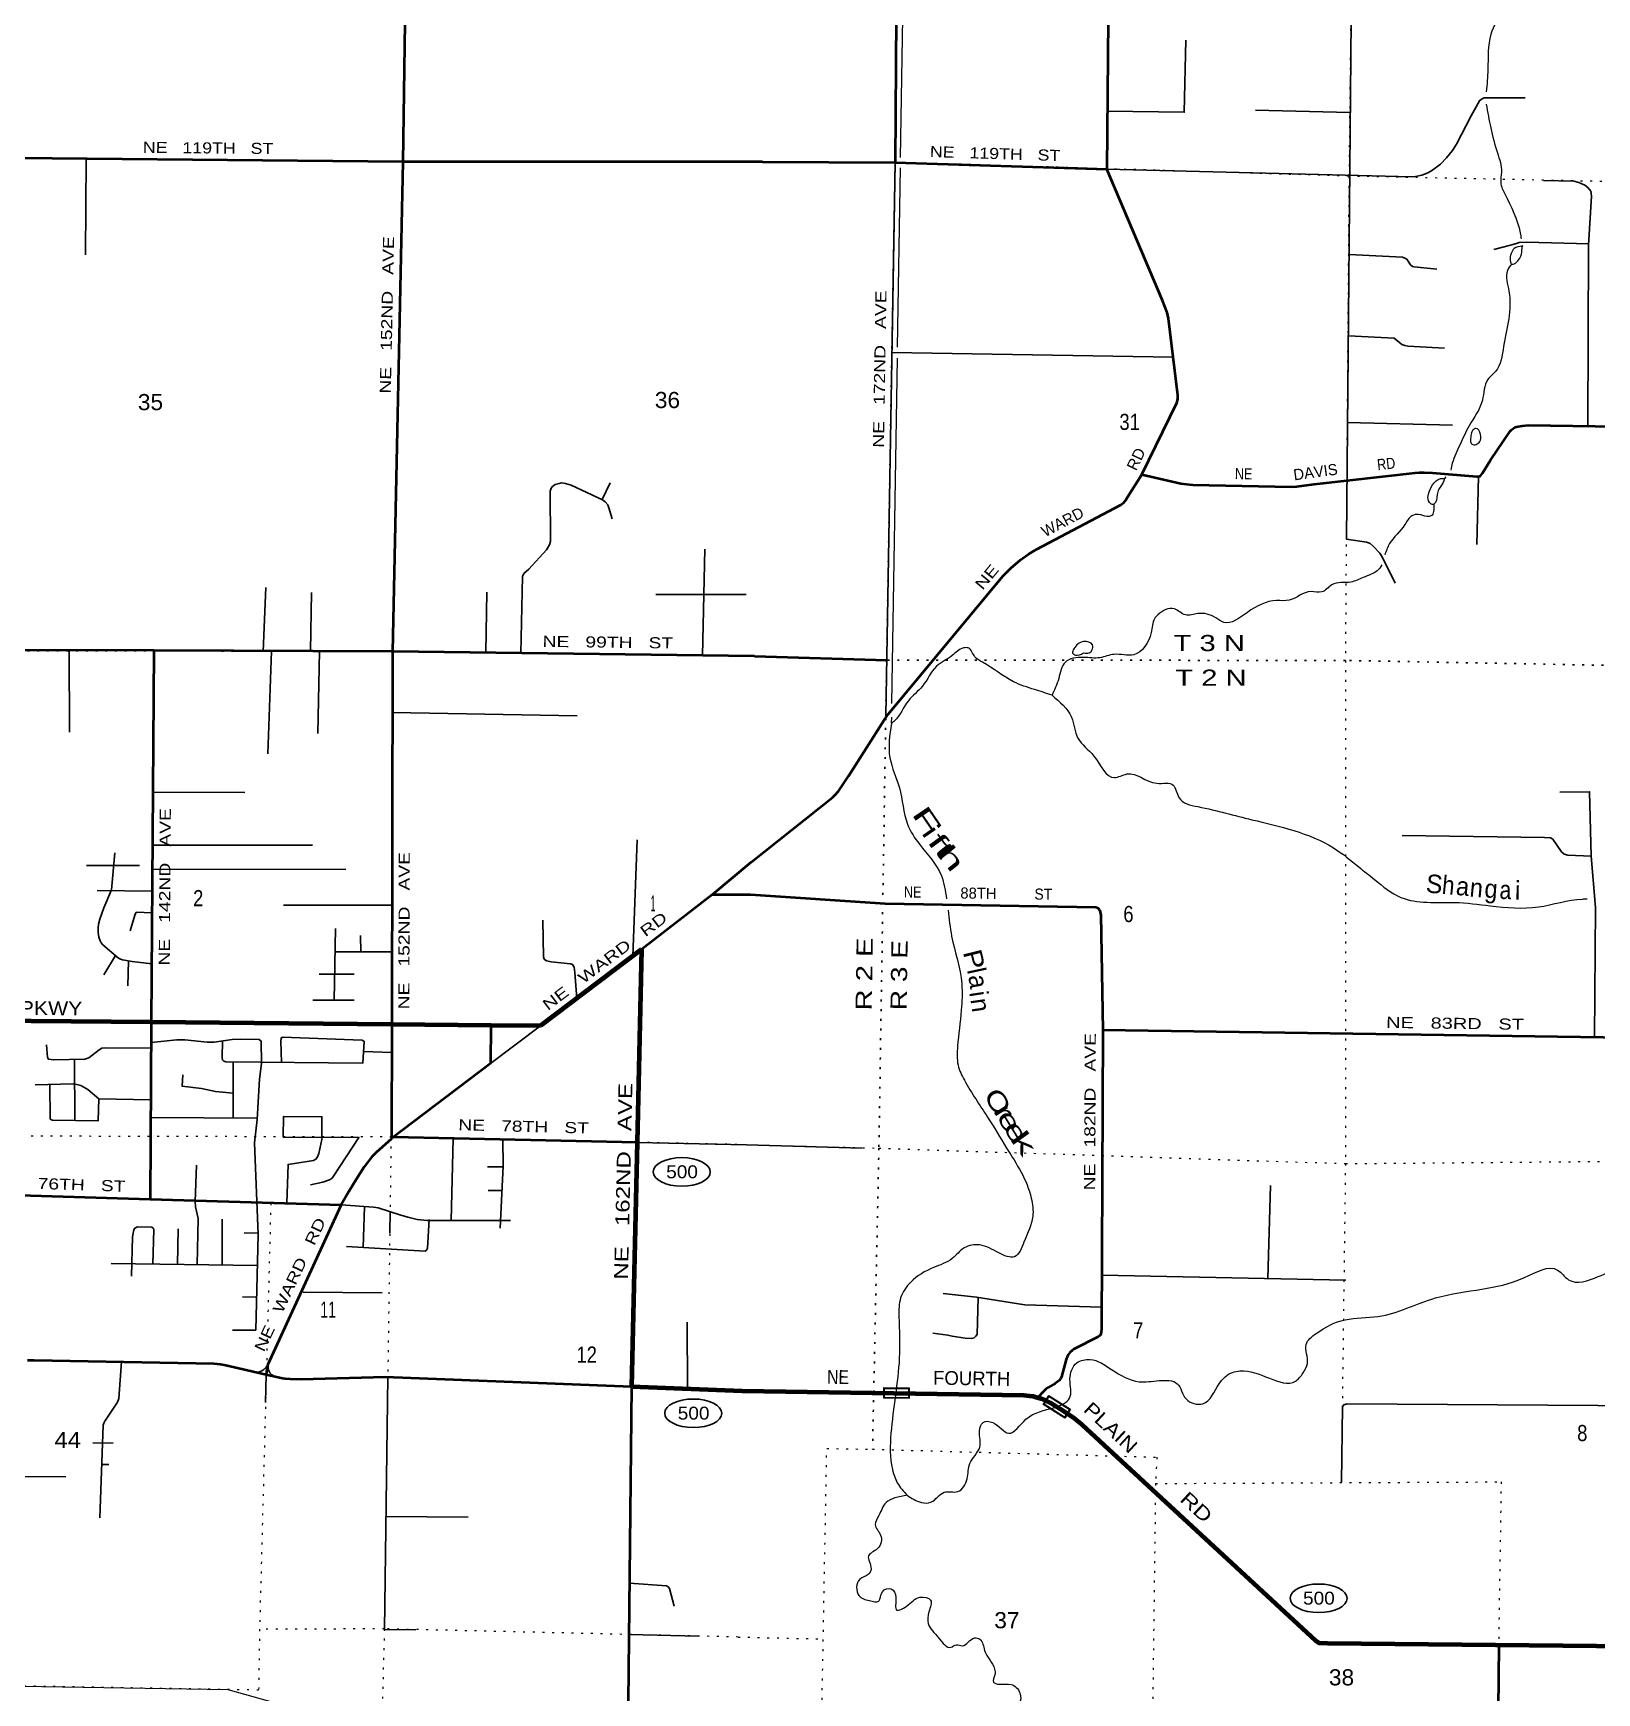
# Model space of a CAD drawing. Header units: feet. Extents: x -481249 to -254670, y -730376 to -544252.
# Drawn here: x -391650 to -374718, y -669031 to -651058 of the extents above; entities that cross this region are included whole.
import ezdxf
from ezdxf.enums import TextEntityAlignment as Align

# ---------------------------------------------------------------- set-up
doc = ezdxf.new("R2010")
doc.units = ezdxf.units.FT
doc.header["$LTSCALE"] = 70
doc.linetypes.add('DOTTED', pattern=[1.5, 0.3, -1.2])
for name, color, linetype, lineweight in [('17', 7, 'Continuous', 25), ('23', 7, 'Continuous', 70), ('25', 7, 'Continuous', 25), ('26', 7, 'Continuous', 40), ('27', 7, 'Continuous', 13), ('29', 7, 'Continuous', 25), ('39', 7, 'Continuous', 13), ('41', 7, 'Continuous', 13), ('59', 7, 'Continuous', 13), ('6', 7, 'DOTTED', 25), ('7', 7, 'DOTTED', 13)]:
    doc.layers.add(name, color=color, linetype=linetype, lineweight=lineweight)
doc.layers.add('30', color=7, linetype='Continuous')

msp = doc.modelspace()

# ---------------------------------------------------------------- linework, layer by layer
at = {"layer": '17'}
for centre, major_axis in [((-384627.4, -663390.18), (-309.24, 1)), ((-384502.26, -666003.89), (-309.24, 1)), ((-377730.24, -668007.33), (309.24, -1))]:
    msp.add_ellipse(centre, major_axis=major_axis, ratio=0.500121, dxfattribs=at)
at = {"layer": '23'}
for p, q in [((-385062, -660982), (-386155.86, -661808.15)), ((-390371.77, -661769.36), (-393657.5, -661739.13)), ((-387768.19, -661793.31), (-390371.77, -661769.36)), ((-385171.25, -665713), (-383971.48, -665759.37))]:
    msp.add_line(p, q, dxfattribs=at)
for points in [[(-385062, -660982), (-385110.22, -663070.03), (-385171.25, -665713)], [(-386155.86, -661808.15), (-386696.04, -661803.18), (-387768.19, -661793.31)], [(-383971.48, -665759.37), (-380922.69, -665808.99), (-380862.35, -665813.55), (-380823.62, -665819.16), (-380789.72, -665827.61), (-380738.69, -665844.35), (-380676.05, -665869.99), (-380632.66, -665891.83), (-380499.69, -665973.28), (-380377.97, -666057.76), (-380293.5, -666125.66), (-377763.57, -668464.47), (-377729.56, -668489.21), (-377723.88, -668489.27), (-377633.35, -668495), (-367076.06, -668598.44)]]:
    msp.add_lwpolyline(points, dxfattribs=at)
at = {"layer": '25'}
msp.add_line((-386155.86, -661808.15), (-386697.3, -662217.07), dxfattribs=at)
for points in [[(-389108.56, -665474.83), (-389128.31, -665504.43), (-389153.33, -665528.59), (-389175.14, -665542.85), (-389198.41, -665553.91), (-389223.58, -665561.15)], [(-389028.47, -665605.1), (-389065.19, -665586.8), (-389087.59, -665564.1), (-389102.71, -665532.37), (-389108.56, -665474.83)]]:
    msp.add_lwpolyline(points, dxfattribs=at)
at = {"layer": '26'}
for p, q in [((-387646, -652451), (-387759, -657754)), ((-383751.77, -652450.16), (-387646, -652451)), ((-383840.14, -657803.55), (-382405.79, -657847.81)), ((-384293, -660385), (-383882.77, -660385.78)), ((-385110.22, -663070.03), (-387750.83, -663012.76))]:
    msp.add_line(p, q, dxfattribs=at)
for points in [[(-387501, -641851), (-387572, -647175), (-387646, -652451)], [(-382208.41, -641844.12), (-382280.99, -647172.9), (-382316.99, -652457.91)], [(-379897.66, -641907.11), (-379977.75, -647245.99), (-380024.23, -652529.38)], [(-387646, -652451), (-392967, -652400), (-396893.91, -652415.02)], [(-383751.77, -652450.16), (-382316.99, -652457.91), (-380024.23, -652529.38)], [(-379643.8, -655836.18), (-379266.47, -655059.97), (-379256.11, -655021.52), (-379256.84, -654978.37), (-379355.27, -654147.91), (-379370.84, -654082.19), (-379420.2, -653951.48), (-380024.23, -652529.38)], [(-379643.8, -655836.18), (-379224, -655934.71), (-379161.72, -655942.57), (-379092.37, -655949.42), (-378029.39, -655971.58), (-377965.46, -655968.17), (-377778.95, -655942.88), (-376685.05, -655818.04), (-376642.84, -655815.1), (-376589.53, -655816.17), (-376497.2, -655819.96), (-376018.26, -655859.87), (-375994.59, -655858.84), (-375983.4, -655855.1), (-375977.53, -655850.3), (-375955.56, -655823.27), (-375868.77, -655681.43), (-375656.58, -655366.63), (-375642.76, -655354.27), (-375625.79, -655339.06), (-375602.24, -655326.54), (-375571.62, -655316.3), (-375521.74, -655308.94), (-375461.45, -655304.86), (-372083.21, -655353.3)], [(-383876.97, -660034.1), (-382995.22, -659334.14), (-382969.63, -659308.54), (-382930.63, -659265.1), (-382821.5, -659105.77), (-382431.42, -658491.42), (-382387.49, -658429.6), (-381149.07, -656940.02), (-381062.22, -656851.96), (-380959.87, -656762.36), (-380872.44, -656700.49), (-380783.39, -656646.38), (-379872.25, -656164.6), (-379841.44, -656140.47), (-379822.25, -656119.14), (-379798.68, -656084.33), (-379643.8, -655836.18)], [(-383840.14, -657803.43), (-387759, -657754), (-390344, -657745), (-393686, -657741), (-396985.33, -657737)], [(-390344, -657745), (-390371.77, -661769.36), (-390385, -663686)], [(-387759, -657754), (-387768.19, -661793.31), (-387771, -663028)], [(-383876.97, -660034.1), (-384293, -660385), (-385062, -660982)], [(-383882.77, -660385.78), (-382425.31, -660484.66), (-380143.31, -660522.24), (-380115.43, -660534.15), (-380100.51, -660559.75), (-380089.12, -660611.16), (-380068.02, -661854.55)], [(-386696.04, -661803.18), (-386697.3, -662217.07), (-387771, -663028)], [(-380068.02, -661854.55), (-380082.69, -665086.31), (-380084.51, -665130.58), (-380092.04, -665153.95), (-380103.17, -665165.24), (-380116.49, -665175.38), (-380380.38, -665310.32), (-380399.26, -665323.12), (-380420.9, -665343.38), (-380441.16, -665370.05), (-380452.88, -665392.45), (-380463.19, -665421.54), (-380514.89, -665608), (-380524.85, -665630.86), (-380539.78, -665647.93), (-380584.34, -665682.37), (-380660.26, -665725.8), (-380683.53, -665744.14), (-380708.24, -665767.4), (-380770.31, -665833.98)], [(-372178.45, -661970.88), (-372186.84, -661970.74), (-380068.02, -661854.55)], [(-387772.07, -663030.14), (-387936, -663178), (-387983, -663225), (-388067.86, -663335.19), (-388152.86, -663472.19), (-388234, -663603), (-388314, -663746)], [(-403060, -663365), (-399821, -663411), (-397083.02, -663424.01), (-395202, -663537), (-393680, -663583), (-391681, -663647), (-390385, -663686), (-388314, -663746)], [(-388314, -663746), (-389108.56, -665474.83), (-389114.64, -665497.16), (-389120.17, -665523.06), (-389123.95, -665550.42), (-389126.03, -665583.12)], [(-391710.74, -665428.32), (-391639, -665427), (-389694, -665466), (-389623, -665473), (-389566, -665482), (-389424, -665516), (-389126.03, -665583.12)], [(-389126.03, -665583.12), (-388949, -665623), (-388925, -665627.03), (-388866, -665631), (-388749, -665635), (-387836, -665610), (-385171.25, -665713)], [(-385171.25, -665713), (-385238, -671857), (-385311, -673685), (-385360, -676364), (-385381, -679018)], [(-375780.7, -668513.15), (-375811.24, -671641.11), (-375808.04, -671700.85), (-375801.64, -671734.99), (-375787.78, -671777.66), (-375767.65, -671811.96), (-375555.61, -672103.67), (-374704.98, -673547.9), (-374488.18, -673801.81), (-373338.88, -675204.38), (-373302.83, -675240.97), (-373264.45, -675275.11), (-373183.54, -675333.31), (-372164.14, -676034.88), (-372101.15, -676086.93), (-372050.29, -676139.01), (-372013.71, -676180.8), (-371610.61, -676742.71)]]:
    msp.add_lwpolyline(points, dxfattribs=at)
at = {"layer": '29'}
for p, q in [((-377392.85, -651916.82), (-378415.52, -651891.52)), ((-391075.76, -652418.13), (-391083, -653457)), ((-382316.99, -652457.91), (-382415.72, -658450.42)), ((-382350.9, -654516.17), (-379305.66, -654566.47)), ((-377417.6, -655274.2), (-376280.98, -655303.74)), ((-385488.75, -656108.55), (-385401, -655928)), ((-376016.99, -656596.09), (-375997.74, -655858.98)), ((-384376, -656645), (-384403.58, -657796.32)), ((-389130.65, -657060.76), (-389159.16, -657749.13)), ((-388637, -657114), (-388646.47, -657750.91)), ((-386738, -657113), (-386747.31, -657766.76)), ((-384907, -657137), (-383931, -657138)), ((-391262.06, -657743.9), (-391258, -658627)), ((-389071.46, -657749.43), (-389110, -658863)), ((-388550.79, -657751.24), (-388566.48, -658643.12)), ((-387760.5, -658414.36), (-385760.09, -658450.15)), ((-390354.58, -659278.02), (-389359, -659282)), ((-388625, -659852), (-390358.53, -659851)), ((-385110, -659794), (-385156.76, -661053.57)), ((-390498, -660073), (-391074, -660070)), ((-388265, -660110), (-390360.35, -660114.03)), ((-390361.97, -660348.98), (-390956, -660344)), ((-388940, -660503), (-387765.25, -660501.55)), ((-388376, -660753), (-388391.29, -661529.58)), ((-388106.07, -660829.64), (-388101.62, -661005)), ((-387766.4, -661005), (-388380.96, -661005)), ((-390760.65, -661045.58), (-390887, -661254)), ((-390619.69, -661104.67), (-390627, -661374)), ((-388173, -661248), (-388555, -661250)), ((-388173.58, -661529.18), (-388621, -661530)), ((-388072.95, -662086.28), (-387768.88, -662095.37)), ((-391202, -662172.07), (-391200.03, -662832.4)), ((-389486.49, -662197.91), (-389484.01, -662807.25)), ((-390377.56, -662607.71), (-390940, -662599)), ((-390378.9, -662801.87), (-389225.15, -662808.81)), ((-387123.96, -663916.29), (-387101.67, -663026.84)), ((-383927.51, -663095.68), (-385110.22, -663070.03)), ((-383927.51, -663095.68), (-382673.61, -663131.58)), ((-386561.55, -663335.94), (-386729, -663336)), ((-378280.95, -664543.92), (-378250.71, -663538.38)), ((-386574.45, -663591.64), (-386723, -663591)), ((-388061.55, -663763.52), (-388077.67, -664208.59)), ((-387785.37, -663820.08), (-387787.81, -664052.36)), ((-390082, -664008), (-390088.46, -664391.06)), ((-389604, -663901), (-389605.01, -664397.17)), ((-389365, -664051), (-389214.5, -664053.89)), ((-390805, -664382), (-389223, -664402)), ((-380080.06, -664507.79), (-377435.62, -664560.9)), ((-389382.69, -664743.47), (-389231.34, -664746.12)), ((-388727.67, -664691.59), (-387869.78, -664698.83)), ((-384567, -665017), (-384564.92, -665736.43)), ((-389126.03, -665583.12), (-389134.1, -665888.35)), ((-390785, -666328), (-391005, -666324)), ((-390830.54, -666558.68), (-390908.09, -666557.19)), ((-391295.89, -666693.76), (-392346.72, -666685.15)), ((-387828.72, -667119.77), (-386941.45, -667127.97)), ((-385194.63, -668400.42), (-384447.18, -668417.31))]:
    msp.add_line(p, q, dxfattribs=at)
for points in [[(-378155.21, -650889.02), (-377377.16, -650912.46), (-377429.31, -656536.63), (-377210.74, -656568.84), (-377190.82, -656575.87), (-377172.16, -656585.98), (-377135.75, -656618.07), (-377068.96, -656689.59), (-377041.12, -656730.36), (-376900.84, -657012.6)], [(-380018.71, -651901.92), (-379185.58, -651915.37), (-379169.98, -651135.61)], [(-380024.23, -652529.38), (-376725.67, -652614.66), (-376679.96, -652611.14), (-376612.64, -652597.45), (-376555.76, -652575.97), (-376506.54, -652547.84), (-376410.46, -652475.16), (-376344.84, -652409.51), (-376279.45, -652329.07), (-376237.04, -652261.8), (-376080.01, -651952.17), (-375988.83, -651790.47), (-375965.19, -651774.11), (-375937.07, -651760.05), (-375880.25, -651758.81), (-375494.47, -651758.87)], [(-374816.14, -655314.11), (-374806.79, -653355.32), (-374774.16, -652823.31), (-374782.79, -652770.48), (-374814.29, -652730.7), (-374848.41, -652702.49), (-374913.15, -652676.77), (-374965.59, -652662.63), (-375296.03, -652653.25)], [(-377400.75, -653456.67), (-376821.14, -653485.08), (-376797.7, -653494.46), (-376776.73, -653505.8), (-376735.96, -653566.5), (-376715.68, -653583.55), (-376696.93, -653588.24), (-376451.04, -653612.34)], [(-375833.16, -653401.77), (-375652.34, -653355.66), (-375588.98, -653335.54), (-375558.51, -653326.17), (-375479.75, -653321.35), (-374805.9, -653340.78)], [(-377408.9, -654334.98), (-376911.81, -654362.87), (-376831.16, -654428.4), (-376795.36, -654441.69), (-376764.89, -654446.38), (-376366.25, -654470.01)], [(-386371.15, -657771.51), (-386352, -656943), (-386336.31, -656911.21), (-386285, -656863), (-386093, -656655), (-386059.05, -656600.04), (-386048, -656560), (-386053, -656017), (-386039.75, -655984.95), (-386025.3, -655968.06), (-385998.77, -655946.35), (-385955, -655934), (-385928.85, -655929.47), (-385885.45, -655934.29), (-385823, -655953), (-385484, -656112), (-385456.29, -656132.09), (-385429, -656165), (-385415.31, -656197.22), (-385382, -656317)], [(-374742.4, -661933.06), (-374732.37, -660527.28), (-374779.19, -659969.67), (-374797.23, -659273), (-375117.16, -659278.3)], [(-374779.19, -659969.67), (-375031.73, -659960.92), (-375072.62, -659949.59), (-375100.08, -659923.08), (-375193.31, -659787.46), (-375219.22, -659771), (-375282.91, -659769.64), (-376825.58, -659745.47)], [(-390767, -659936), (-390802, -660335), (-390887, -660529), (-390929.4, -660653.54), (-390942.65, -660706.62), (-390947, -660747), (-390945.07, -660797.08), (-390939.04, -660846.52), (-390926.98, -660888.74), (-390916, -660908), (-390895.64, -660930.95), (-390726, -661075), (-390705.16, -661087.75), (-390683.47, -661094.98), (-390578, -661111), (-390367.42, -661138.17)], [(-390363.59, -660583.25), (-390535, -660578), (-390540, -660583.6), (-390548, -660610), (-390601, -660780)], [(-386131, -660662), (-386124.14, -661060.08), (-386116, -661085), (-386092.8, -661103.5), (-386039.76, -661115.56), (-385832.41, -661134.86), (-385810, -661145), (-385791.42, -661173.45), (-385785, -661232), (-385761.87, -661510.59)], [(-391505, -662013), (-391494.8, -662150.32), (-391486, -662168), (-391428, -662177), (-391089.74, -662169.62), (-391047, -662156), (-390937, -662067), (-390908.91, -662051.42), (-390866, -662047), (-390373.71, -662049.85)], [(-390373.29, -661989.34), (-390094, -661960), (-390009.57, -661959.75), (-389767, -661984), (-389691.31, -661983.88), (-389496, -661955), (-389406.8, -661952.52), (-389201.86, -661954.93), (-389183, -661973), (-389179, -662215), (-389198, -662387), (-389226, -662822), (-389255, -663075), (-389214, -664066), (-389240.43, -665102.9), (-389492, -665104)], [(-389601.66, -661970.62), (-389604.51, -662150.32), (-389602, -662177), (-389585.22, -662191.33), (-389566, -662197), (-388081, -662214), (-388066, -661976), (-388087, -661963), (-388952, -661930), (-388965.58, -661940.46), (-388969, -661973), (-388963.31, -662203.9)], [(-390940, -662599), (-391060, -662499), (-391135.55, -662454.26), (-391178.95, -662442.2), (-391219, -662436), (-391628, -662447)], [(-391470.92, -662442.78), (-391465, -662817), (-391453.81, -662825.75), (-391441, -662828), (-390948, -662837), (-390940, -662599)], [(-390030, -662340), (-390036, -662462), (-389827, -662487), (-389678, -662519), (-389485.11, -662537.93)], [(-388903.67, -663728.92), (-388890, -663309), (-388615, -663266), (-388589.44, -663252.71), (-388574.97, -663233.42), (-388556, -663190), (-388525, -663039), (-388524.34, -662791.98), (-388940, -662791), (-388943, -663013), (-388124.1, -663016.31), (-388399, -663435), (-388415.84, -663460.17), (-388442.36, -663477.05), (-388514, -663500), (-388649, -663529)], [(-386563.26, -663038.52), (-386561, -663325), (-386595, -663999)], [(-389881, -663318), (-389897, -663710), (-389891.43, -663768.93), (-389865, -663893), (-389873.31, -664393.78)], [(-388314, -663746), (-387966.23, -663770.13), (-387913, -663779), (-387680, -663854), (-387594.92, -663881.1), (-387491.25, -663905.22), (-387384, -663916), (-386480, -663917)], [(-390354.1, -664387.7), (-390344, -664012), (-390351.94, -664000.5), (-390365, -663989), (-390520.72, -663986.03), (-390549, -663999), (-390561.71, -664017.39), (-390574, -664093), (-390586, -664519)], [(-388258, -664198), (-387407, -664248), (-387389.98, -664235.69), (-387379, -664214), (-387361, -663907)], [(-381417.31, -664749.9), (-381429.27, -665152.02), (-381442.03, -665170.3), (-381461.96, -665187.25), (-381491.25, -665193.74), (-381559.21, -665189.05), (-381699.45, -665168.33), (-381745.24, -665159.4), (-381908.69, -665136.04)], [(-381796.13, -664705.45), (-381437.15, -664746.85), (-380911.06, -664827.64), (-380081.64, -664854.84)], [(-390695.65, -665445.92), (-390724.45, -665842.24), (-390739, -665883), (-390876.35, -666090.7), (-390887.2, -666112.42), (-390892, -666133), (-390930, -667135)], [(-387809.39, -665611.03), (-387844.42, -668344.94), (-387506.86, -668347.35)], [(-377483.42, -666750.53), (-377470.41, -665935.34), (-377456.35, -665911.9), (-377420.43, -665899.94), (-370906.87, -665943.91)], [(-385194.38, -667842.36), (-384791.97, -667872.14), (-384775.09, -667881.79), (-384759, -667900), (-384711, -668093)]]:
    msp.add_lwpolyline(points, dxfattribs=at)
at = {"layer": '39'}
for p, q in [((-382258.06, -652406.37), (-382099.43, -642393.86)), ((-382290.59, -654459.45), (-382259.79, -652515.26)), ((-375526.8, -653352.7), (-375524.62, -653366.3)), ((-382351.7, -658316.27), (-382292.49, -654579.18)), ((-376351.62, -655863.24), (-376368.83, -655881.32)), ((-382355.11, -658531.73), (-382354.08, -658466.94))]:
    msp.add_line(p, q, dxfattribs=at)
msp.add_lwpolyline([(-391779.36, -668959.75), (-389541.97, -668995.72), (-386550, -669833)], dxfattribs=at)
for points in [[(-372279.19, -647512.79), (-372452.7, -647690.41), (-372871.65, -648048.77), (-373253.91, -648371.99), (-373534.98, -648733.24), (-373805.63, -648972.99), (-374071.29, -649063.22), (-374335.67, -649189.39), (-374649.65, -649296.57), (-374923.78, -649510.31), (-375175.76, -649816.3), (-375452.53, -650061.91), (-375565.17, -650296.98), (-375671.82, -650532.18), (-375755.29, -650807.76), (-375864.45, -651068.84), (-375898.09, -651451.2), (-375914.67, -651693.46)], [(-375915.61, -651827.05), (-375866.78, -652084.3), (-375794.24, -652355.15), (-375750.43, -652563.55), (-375758.74, -652679.09), (-375715.14, -652797.71), (-375547.72, -653222.17), (-375537.48, -653286.08)], [(-375524.9, -653364.54), (-375613.05, -653390.39), (-375646.1, -653443.57), (-375655.61, -653519.19), (-375644.34, -653555.33), (-375553.19, -653495.39), (-375529.49, -653410.09), (-375524.62, -653366.3)], [(-375641.92, -653558.48), (-375685.78, -653628.29), (-375670.26, -653852.06), (-375728.23, -654451.38), (-375815.61, -654722.89), (-375899.29, -654808.93), (-375957.74, -655033.16), (-376101.24, -655311.48), (-376199.21, -655512.94), (-376283.21, -655714.69), (-376300.37, -655789.01)], [(-376023.3, -655512.61), (-376069.22, -655509.66), (-376084.65, -655481.41), (-376081.33, -655415.64), (-376064.27, -655362.13), (-376027.83, -655338.95), (-375977.15, -655403.84), (-375984.7, -655481.5), (-376023.3, -655512.61)], [(-376368.83, -655881.32), (-376412.48, -655881.58), (-376495.79, -655949.67), (-376539.79, -656050.5), (-376539.26, -656124.33), (-376486.03, -656161.35), (-376482, -656159.44), (-376445.92, -656054.45), (-376428.78, -655996.95), (-376374.99, -655906.3), (-376368.83, -655881.32)], [(-376483.54, -656160.85), (-376514.35, -656285.03), (-376556.6, -656291.56), (-376648.11, -656269.7), (-376720.36, -656284.16), (-376796.21, -656378.34), (-376962.28, -656586.36), (-377014.5, -656708.77)], [(-377047.48, -656814.23), (-377096.1, -656880.84), (-377162.79, -656917.36), (-377249.47, -656953.46), (-377382.38, -657002.56), (-377588.86, -657032.18), (-377696.35, -657109.74), (-377814.2, -657105.29), (-378047.93, -657198.18), (-378185.96, -657203.28), (-378502.33, -657330.36), (-378758.36, -657438.75), (-378845.31, -657389.05), (-379038.29, -657343.13), (-379172.52, -657358.29), (-379293.13, -657291.93), (-379470.31, -657356.07), (-379507.16, -657399.2), (-379544.16, -657550.06), (-379732.84, -657789.53), (-379944.64, -657785.11), (-380099.29, -657821.79), (-380277.12, -657818.08), (-380476.08, -657871.8), (-380545.53, -658045.92), (-380617.14, -658227.97)], [(-380616.59, -658226.57), (-380807.79, -658166.14), (-381033.98, -658081.62), (-381369.58, -657871.13), (-381452.35, -657811.55), (-381524.4, -657716.28), (-381576.35, -657715.19), (-381699.95, -657798.41), (-381868.18, -657914.61), (-382020.39, -658128.9), (-382173.47, -658287.31), (-382323.76, -658505.64), (-382356.61, -658532.97)], [(-380276.16, -657770.22), (-380364.56, -657792.32), (-380394.13, -657771.75), (-380381.22, -657726.13), (-380275.69, -657646.54), (-380178.46, -657682.48), (-380185.61, -657740.19), (-380216.18, -657769.48), (-380276.16, -657770.22)], [(-380617.14, -658227.97), (-380408.01, -658465.76), (-380336.59, -658692.7), (-380164.59, -658887.81), (-379941.36, -659119.9), (-379806.65, -659080.81), (-379482.84, -659181.33), (-379305.33, -659200.99), (-379244.06, -659335.94), (-379038.14, -659434), (-378453.3, -659575.87), (-377567.9, -659881.62), (-377296.15, -660086.8), (-377126.95, -660222), (-376839.02, -660417.54), (-376258.42, -660471.53), (-375871.35, -660507.53), (-375349.9, -660520.39), (-374874.44, -660434.54), (-374821.29, -660434.3)], [(-382356.61, -658532.97), (-382373.74, -658905.61), (-382270.27, -659228.98), (-382182.26, -659625.85), (-382052.65, -659842.02), (-381815.63, -660184.14), (-381760.81, -660431.97)], [(-381743.91, -660556.07), (-381704.75, -660836.85), (-381595.16, -661353.87), (-381600.87, -661639.05), (-381640.65, -662029.26), (-381634.77, -662234.88), (-381566.07, -662397.92), (-381316.18, -662796.16), (-381109.01, -663131.67), (-380842.01, -663673.91), (-380825.94, -663869.77), (-380921.47, -664149.09), (-381024.61, -664308.54), (-381193.69, -664267.11), (-381401.85, -664180.97), (-381568.41, -664213.41), (-381698.64, -664328.41), (-381900.48, -664425.95), (-382147.48, -664582.41), (-382256.84, -664753.7), (-382274.86, -664954.83), (-382271.89, -665405.79), (-382362.13, -666219.91), (-382345.97, -666611.28), (-382292.9, -666756.04), (-382185.98, -666892.01)], [(-382185.68, -666891.94), (-382031.3, -666968.98), (-381929.32, -666967.12), (-381785.22, -666858.39), (-381637.17, -666851.5), (-381536.43, -666711.95), (-381507.18, -666548.96), (-381399.65, -666369.65), (-381402.18, -666196.02), (-381364.34, -666103.04), (-381258.44, -666105.25), (-381086.84, -666220.55), (-380899.91, -666068.83), (-380587.49, -665939.67), (-380427.61, -665841.25), (-380423.46, -665633.85), (-380347.98, -665457.86), (-380205.32, -665420.93), (-379973.62, -665529.5), (-379674.42, -665661.43), (-379458.31, -665649.97), (-379261.1, -665684.01), (-379166.43, -665847.59), (-378985.6, -665901.23), (-378807.34, -665683.49), (-378662.96, -665560.81), (-378582.68, -665544.53), (-378262.47, -665625.02), (-377981.26, -665656.82), (-377899.5, -665566.74), (-377851.47, -665464), (-377865.34, -665258.21), (-377757.01, -665138.77), (-377444.24, -664991.67), (-377087.7, -664955.21), (-376464.03, -664754.73), (-375962.4, -664659.44), (-375502.13, -664533.37), (-375142.72, -664453.07), (-375024.87, -664557.28), (-374702.38, -664524.1), (-374458.98, -664447.37), (-374301.61, -664474.59), (-373952.26, -664597.59), (-373661.14, -664633.58), (-373362.71, -664703.65), (-373190.59, -664793.02), (-372896.03, -664857.02), (-372532.7, -664880.55), (-372212.57, -664865.28), (-372119.42, -664905.13), (-371951.97, -665128.08), (-371765.54, -665301.55), (-371216.15, -665516.5), (-370978.92, -665639.17)], [(-382185.68, -666891.94), (-382320.19, -666921.06), (-382415.13, -666970.96), (-382491.85, -667109.01), (-382531.85, -667209.93), (-382474.14, -667322.86), (-382507.07, -667469.81), (-382604.57, -667547.58), (-382577.39, -667687.81), (-382608.64, -667751), (-382699.59, -667800.98), (-382709.13, -667978.34), (-382594.28, -668032.61), (-382494.42, -668036.68), (-382454.42, -667935.77), (-382357.87, -667905.86), (-382307.76, -667998.68), (-382298.48, -668134.54), (-382195.74, -668094.78), (-382047.85, -667996.11), (-381932.52, -668026.45), (-381951.06, -668153.75), (-381957.61, -668281.3), (-381842.83, -668439.31), (-381712.87, -668537.78), (-381652.37, -668511.11), (-381590.59, -668520.38), (-381454.97, -668435.42), (-381399.3, -668450.55), (-381347.75, -668571.33), (-381239.84, -668773.09), (-381237.08, -668834.99), (-381252.67, -668914.47), (-381187.17, -668937.79), (-381061.29, -668940.41), (-380965.18, -669032.19), (-380977.4, -669143.66), (-381129.93, -669174.4), (-381165.21, -669339.26), (-381197.42, -669450.31), (-381065.7, -669560.79), (-380757.36, -669535.3), (-380786.01, -669668.37), (-380946.49, -669796.71), (-380974.1, -669877.93), (-380941.77, -669960.4), (-380989, -670023.26), (-381027.96, -670072.33), (-380909.23, -670132.66), (-380765.33, -670133.66), (-380759.73, -670253.49), (-380863.27, -670333.13), (-381018.52, -670399.72), (-381075.74, -670462.37), (-381078.74, -670512.19), (-381065.27, -670638.16)]]:
    msp.add_spline(points, degree=3, dxfattribs=at)
at = {"layer": '59'}
for points in [[(-382438.73, -665726.34), (-382163.76, -665729.91), (-382165.26, -665845.4), (-382440.23, -665841.83)], [(-382432.13, -665833.93), (-382430.83, -665734.43), (-382171.85, -665737.8), (-382173.15, -665837.3)], [(-380650.88, -665811.25), (-380418.66, -665958.56), (-380480.54, -666056.09), (-380712.75, -665908.77)], [(-380701.71, -665906.3), (-380648.41, -665822.28), (-380429.7, -665961.02), (-380483, -666045.04)]]:
    msp.add_lwpolyline(points, close=True, dxfattribs=at)
at = {"layer": '6'}
for points in [[(-382121.38, -637371.12), (-382208.42, -641846.93), (-382280.84, -647166.36), (-382316.7, -652456.63), (-382408.54, -657847.48), (-382492.27, -663132.76), (-382561.49, -666393.32)], [(-414497.01, -657487.78), (-414390, -657488), (-408980, -657629), (-406891, -657642), (-403635, -657683), (-402893, -657721), (-400601, -657721), (-398280, -657721), (-397075, -657736), (-393076, -657743), (-387751, -657752), (-383840.14, -657803.55)], [(-351853.26, -658127.47), (-356246.45, -658127.38), (-361528.28, -658063.19), (-366824.21, -658004.69), (-372126.22, -657950.05), (-377441.33, -657851.25), (-382408.54, -657847.48), (-383840.14, -657803.43)]]:
    msp.add_lwpolyline(points, dxfattribs=at)
at = {"layer": '7'}
msp.add_line((-384015.51, -668426.84), (-383095.2, -668447.69), dxfattribs=at)
for points in [[(-387361.96, -637284.32), (-387500, -641851), (-387581, -647174), (-387648, -652448), (-387759, -657752), (-387775, -663011), (-387848, -668338), (-387987, -673656), (-388089.18, -678738.12)], [(-377129.53, -637452.68), (-377262.31, -642005.87), (-377340.96, -647337.15), (-377402.4, -652606.93), (-377441.33, -657851.25), (-377440.38, -663299.9), (-377485.34, -666746.5)], [(-415733.47, -652216.59), (-414296, -652204), (-408897, -652310), (-403582, -652388), (-398239, -652416), (-392971, -652397), (-387648, -652448), (-383751.77, -652450.16)], [(-351774.79, -652942.14), (-356132.74, -652842.73), (-361448.98, -652799.76), (-366766.85, -652738.81), (-372039.57, -652718.7), (-377402.4, -652606.93), (-382316.7, -652456.63), (-383751.77, -652450.16)], [(-383927.51, -663095.68), (-387767, -663012), (-393100, -663000), (-394401, -662982)], [(-383927.51, -663095.68), (-382492.27, -663132.76), (-377440.38, -663299.9), (-372196.36, -663255.57), (-366899.15, -663350.01), (-361600.14, -663354.7), (-356324.75, -663440.71), (-351933.97, -663461.66)], [(-394423, -663605), (-393118, -663597), (-389077, -663729), (-389199, -668343), (-389209, -669001), (-393239, -668933), (-394510, -668915)], [(-379496.6, -666764.44), (-375754.29, -666746.67), (-375782.24, -668543.67), (-375798.86, -669774.31), (-375815.71, -672315.72), (-375887.89, -675524.34), (-377780.98, -675530.77), (-378302.37, -675537.93), (-378222.73, -671732.86), (-378140.92, -669741.46), (-375800.61, -669762.3)], [(-384015.51, -668426.84), (-387848, -668338), (-389199, -668343)], [(-375780.83, -668526.64), (-372234.06, -668537.82), (-366962.38, -668609.78), (-361644.67, -668578.95), (-356397.97, -668700.27), (-352013.31, -668704.46)]]:
    msp.add_lwpolyline(points, dxfattribs=at)
msp.add_lwpolyline([(-383057.05, -666384.98), (-382561.49, -666393.32), (-379482.9, -666479.42), (-379496.6, -666764.44), (-379544.1, -670438.43), (-382632.88, -670362.09), (-383130.68, -670365.68)], close=True, dxfattribs=at)

# ---------------------------------------------------------------- texts
at = {"layer": '17'}
for s, rotation, width, p in [('PADDEN   PKWY', 359.473, 1.15, (-392951.45, -661678.34)), ('NE   162ND   AVE', 88.677, 1.3, (-385210.45, -664558.04)), ('NE', 359.068, 0.85, (-383054.43, -665684.22)), ('PLAIN', 317.248, 1.2, (-380289.02, -665976.85)), ('RD', 317.248, 1.3, (-379243.71, -666947.47))]:
    msp.add_text(s, height=150, rotation=rotation, dxfattribs=dict(at, width=width)).set_placement(p)
at = {"layer": '17', "width": 1.1}
for p in [(-384623.95, -663458.49), (-384498.81, -666072.2), (-377727.53, -668075.64)]:
    msp.add_text('500', height=140, dxfattribs=at).set_placement(p, align=Align.CENTER)
at = {"layer": '17'}
msp.add_text('FOURTH', height=150, rotation=359.068, dxfattribs=at).set_placement((-381906.29, -665693.68))
at = {"layer": '27'}
for s, rotation, width, p in [('NE   119TH   ST', 359.451, 1.2, (-390463.15, -652354)), ('NE   119TH   ST', 358.215, 1.2, (-381941.58, -652399.58)), ('NE   152ND   AVE', 88.779, 1.3, (-387778.1, -654962.86)), ('RD', 64.075, 1.05, (-379706.76, -655805.58)), ('NE', 358.806, 0.85, (-378638.73, -655887.27)), ('RD', 6.511, 0.85, (-377090.15, -655792.59)), ('NE', 50.26, 1.3, (-381370.18, -657096.48)), ('NE   99TH   ST', 359.277, 1.3, (-386134.87, -657704.04)), ('NE   142ND   AVE', 89.605, 1.3, (-390171.18, -661155.53)), ('NE   152ND   AVE', 89.826, 1.3, (-387577.28, -661630.16)), ('NE', 359.057, 0.85, (-382222.18, -660417.4)), ('ST', 359.057, 0.95, (-380809.71, -660440.34)), ('NE   WARD   RD', 37.062, 1.35, (-386077, -661648.2)), ('NE   83RD   ST', 359.155, 1.35, (-377000.3, -661829.77)), ('NE   182ND   AVE', 89.74, 1.3, (-380150.81, -663590.31)), ('NE   78TH   ST', 358.512, 1.3, (-387048.15, -662938.25)), ('NE   76TH   ST', 358.166, 1.3, (-392066.97, -663559.59)), ('NE   WARD   RD', 64.681, 1.3, (-389151.92, -665347.97))]:
    msp.add_text(s, height=120, rotation=rotation, dxfattribs=dict(at, width=width)).set_placement(p)
for s, rotation, p in [('DAVIS', 7.722, (-377995.22, -655901.78)), ('WARD', 27.868, (-380692.64, -656518.55)), ('88TH', 359.057, (-381611.47, -660428.88))]:
    msp.add_text(s, height=120, rotation=rotation, dxfattribs=at).set_placement(p)
at = {"layer": '30', "width": 1.3}
msp.add_text('NE   172ND   AVE', height=120, rotation=89.056, dxfattribs=at).set_placement((-382437.92, -655548.74))
at = {"layer": '41'}
for s, rotation, width, p in [('F', 304.306, 1.9, (-382056.56, -659640.49)), ('i', 304.595, 1.45, (-382012.09, -659758.46)), ('f', 305.964, 1.9, (-381934.89, -659868.08)), ('t', 308.462, 1.7, (-381857.79, -659966)), ('h', 308.462, 1.85, (-381787.26, -660054.79)), ('h', 354.689, 0.9, (-376334.31, -660383.85)), ('a', 354.686, 0.95, (-376178.38, -660396.18)), ('n', 354.686, 0.95, (-376030.21, -660412.3)), ('g', 356.029, 0.95, (-375869.01, -660422.74)), ('a', 358.613, 0.85, (-375709.81, -660435.31)), ('P', 284.009, 1.2, (-381558.2, -661112.57)), ('C', 302.098, 1.4, (-381295.09, -662675.12)), ('r', 302.098, 1.75, (-381221.79, -662789.12)), ('e', 301.763, 1.55, (-381163.36, -662891)), ('e', 301.626, 1.55, (-381091.64, -663008.16)), ('k', 305.626, 1.9, (-381006.33, -663134.97))]:
    msp.add_text(s, height=200, rotation=rotation, dxfattribs=dict(at, width=width)).set_placement(p, align=Align.CENTER)
for s, rotation, p in [('S', 354.689, (-376486.47, -660370.96)), ('i', 358.613, (-375577.66, -660440.51)), ('l', 282.252, (-381533.06, -661232.15)), ('a', 279.478, (-381513.53, -661342.56)), ('i', 278.65, (-381510.06, -661475.55)), ('n', 278.042, (-381490.65, -661595.92))]:
    msp.add_text(s, height=200, rotation=rotation, dxfattribs=at).set_placement(p, align=Align.CENTER)
at = {"layer": '6'}
for s, rotation, width, p in [('T 3 N', 359.957, 1.35, (-379301.62, -657749.84)), ('T 2 N', 359.957, 1.35, (-379283.15, -658124.82)), ('R 2 E', 89.092, 1.35, (-382570.47, -661643.03)), ('R 3 E', 89.092, 1.3, (-382192.62, -661640.3))]:
    msp.add_text(s, height=175, rotation=rotation, dxfattribs=dict(at, width=width)).set_placement(p)
at = {"layer": '7'}
for s, width, p in [('35', 1.05, (-390517.08, -655141.01)), ('36', 1.05, (-384918.72, -655118.18)), ('31', 0.85, (-379887.79, -655355.07)), ('2', 0.85, (-389918.68, -660512.57)), ('1', 0.4, (-384964.21, -660569.19)), ('6', 0.85, (-379845.6, -660684.45)), ('11', 0.65, (-388540.73, -664968.67)), ('7', 0.85, (-379739.34, -665193.54)), ('12', 0.85, (-385766.87, -665455.61)), ('44', 1.1, (-391420.45, -666380.59)), ('8', 0.85, (-374930.7, -666305.34)), ('37', 1.05, (-381243.02, -668332.1)), ('38', 1.05, (-377619.48, -668950.54))]:
    msp.add_text(s, height=175, dxfattribs=dict(at, width=width)).set_placement(p)

doc.saveas('drawing.dxf')
